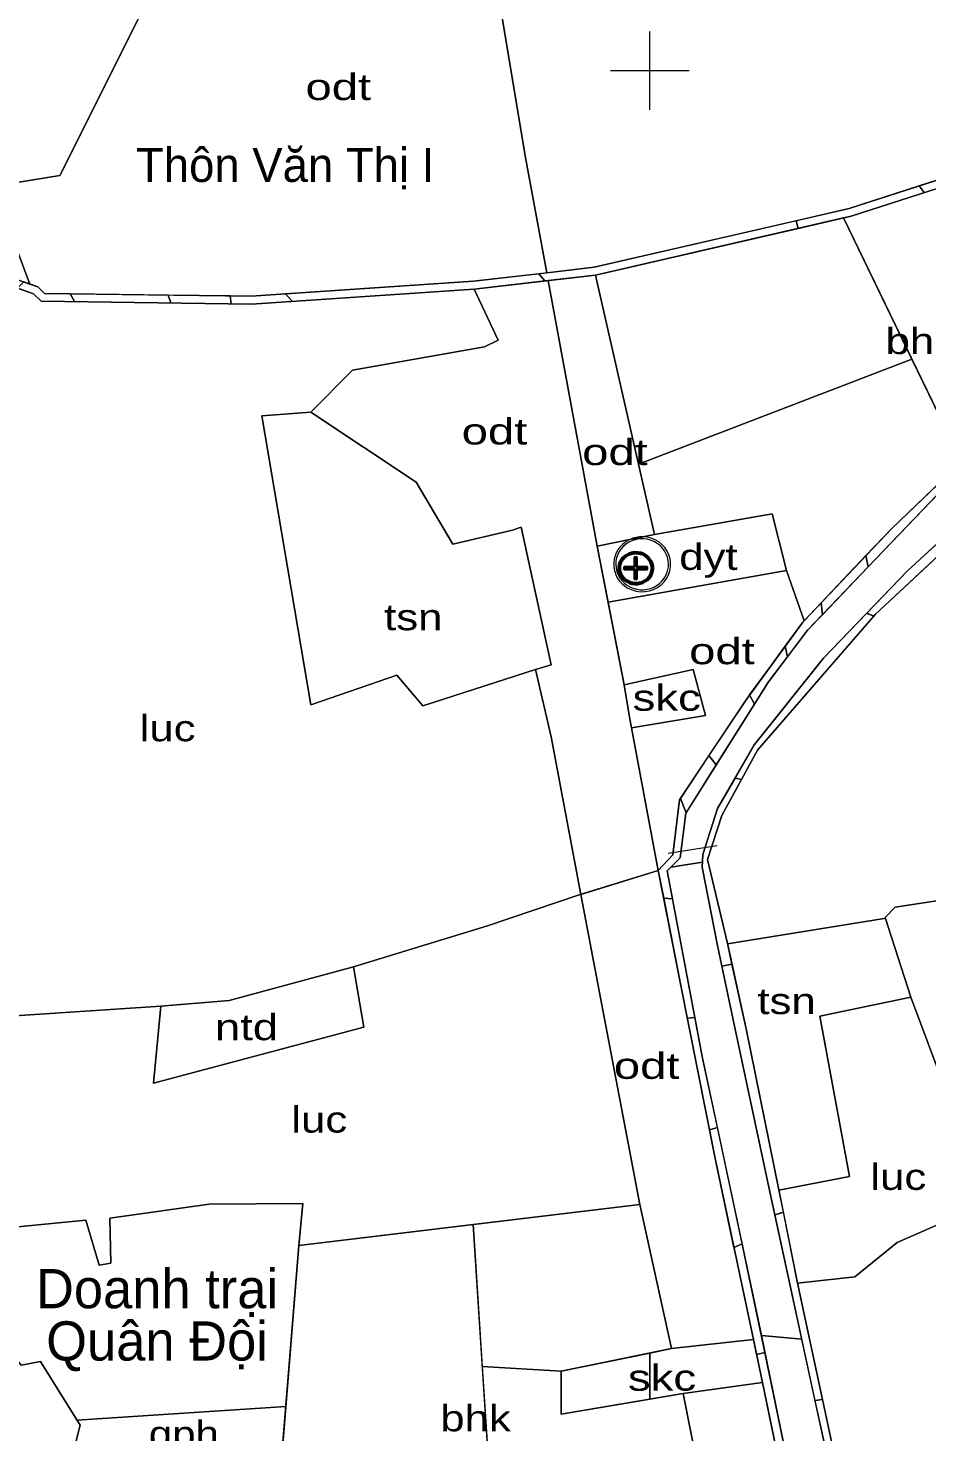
# Model space of a CAD drawing. Header units: metres. Extents: x 558415 to 562400, y 2247179 to 2251032.
# Drawn here: x 560262 to 560606, y 2248479 to 2249016 of the extents above; entities that cross this region are included whole.
import ezdxf
from ezdxf.enums import TextEntityAlignment as Align

# ---------------------------------------------------------------- set-up
doc = ezdxf.new("R2010")
doc.units = ezdxf.units.M
doc.header["$LTSCALE"] = 4
for name, color, linetype, lineweight in [('1', 7, 'Continuous', 13), ('17', 7, 'Continuous', 13), ('2', 7, 'Continuous', 13), ('20', 7, 'Continuous', 13), ('21', 7, 'Continuous', 13), ('23', 7, 'Continuous', 13), ('33', 7, 'Continuous', 13), ('45', 7, 'Continuous', 13), ('5', 7, 'Continuous', 13), ('63', 7, 'Continuous', 13), ('9', 7, 'Continuous', 13)]:
    doc.layers.add(name, color=color, linetype=linetype, lineweight=lineweight)
doc.layers.add('39', color=7, linetype='Continuous')
doc.layers.add('40', color=7, linetype='Continuous')

msp = doc.modelspace()

# ---------------------------------------------------------------- linework, layer by layer
at = {"layer": '1'}
for p, q in [((560556.64, 2248939.691), (560555.901, 2248942.6)), ((560280.106, 2248911.657), (560278.48, 2248914.679)), ((560363.241, 2248911.797), (560360.713, 2248914.633)), ((560551.744, 2248779.877), (560552.553, 2248775.83)), ((560538.097, 2248761.243), (560539.943, 2248757.778)), ((560522.807, 2248594.908), (560525.84, 2248595.875)), ((560540.777, 2248509.081), (560543.953, 2248509.86))]:
    msp.add_line(p, q, dxfattribs=at)
for points in [[(560657.919, 2248973.102), (560650.566, 2248971.23), (560602.972, 2248955.907), (560604.905, 2248953.378)], [(560604.905, 2248953.378), (560651.397, 2248968.346), (560658.559, 2248970.169)], [(560602.972, 2248955.907), (560576.156, 2248947.274), (560555.901, 2248942.6), (560556.64, 2248939.691)], [(560604.905, 2248953.378), (560604.165, 2248954.347), (560602.972, 2248955.907)], [(560556.64, 2248939.691), (560576.954, 2248944.379), (560604.905, 2248953.378)], [(560555.901, 2248942.6), (560478.783, 2248924.804), (560457.594, 2248922.355), (560459.868, 2248919.598)], [(560459.868, 2248919.598), (560479.294, 2248921.843), (560556.64, 2248939.691)], [(560278.48, 2248914.679), (560268.622, 2248914.811), (560266.06, 2248917.296), (560260.736, 2248919.186), (560258.289, 2248916.872)], [(560457.594, 2248922.355), (560432.586, 2248919.465), (560360.713, 2248914.633), (560363.241, 2248911.797), (560432.859, 2248916.477)], [(560432.859, 2248916.477), (560459.868, 2248919.598), (560457.594, 2248922.355)], [(560258.289, 2248916.872), (560264.44, 2248914.688), (560267.389, 2248911.827), (560280.106, 2248911.657)], [(560360.713, 2248914.633), (560347.647, 2248913.755), (560339.577, 2248913.863), (560340.012, 2248910.857)], [(560340.012, 2248910.857), (560347.728, 2248910.754), (560363.241, 2248911.797)], [(560552.553, 2248775.83), (560560.314, 2248786.007), (560565.99, 2248791.939), (560565.504, 2248796.5), (560578.272, 2248809.971), (560582.611, 2248814.549), (560583.478, 2248810.213), (560613.433, 2248841.516), (560613.126, 2248844.663), (560592.431, 2248824.91)], [(560592.431, 2248824.91), (560558.526, 2248789.138), (560551.744, 2248779.877)], [(560615.5, 2248824.383), (560598.462, 2248808.756), (560582.881, 2248792.516)], [(560585.661, 2248791.431), (560586.165, 2248792.013), (560617.282, 2248821.082), (560615.5, 2248824.383)], [(560522.596, 2248738.095), (560525.394, 2248734.594), (560539.943, 2248757.778), (560538.097, 2248761.243), (560545.691, 2248771.612), (560551.744, 2248779.877), (560558.526, 2248789.138)], [(560558.526, 2248789.138), (560536.782, 2248759.447), (560522.596, 2248738.095)], [(560527.568, 2248715.106), (560541.204, 2248740.145), (560585.661, 2248791.431), (560582.881, 2248792.516), (560566.361, 2248775.296)], [(560582.881, 2248792.516), (560583.091, 2248792.434), (560585.661, 2248791.431)], [(560539.943, 2248757.778), (560545.316, 2248766.34), (560552.553, 2248775.83), (560551.744, 2248779.877), (560551.91, 2248779.044), (560551.744, 2248779.877), (560538.097, 2248761.243)], [(560566.361, 2248775.296), (560540.049, 2248742.347), (560532.606, 2248729.502), (560535.089, 2248728.917), (560527.568, 2248715.106)], [(560532.606, 2248729.502), (560525.841, 2248717.827), (560520.315, 2248700.203)], [(560531.385, 2248658.359), (560529.779, 2248665.742), (560522.04, 2248698.294), (560527.568, 2248715.106), (560535.089, 2248728.917), (560532.606, 2248729.502)], [(560511.684, 2248721.67), (560511.353, 2248721.172), (560508.774, 2248700.067), (560503.225, 2248694.104)], [(560508.666, 2248683.315), (560506.636, 2248694.059), (560511.635, 2248698.911), (560513.74, 2248716.023), (560513.837, 2248716.177), (560511.684, 2248721.67)], [(560520.315, 2248700.203), (560520.052, 2248695.35), (560525.841, 2248665.466), (560527.492, 2248657.579), (560531.385, 2248658.359)], [(560503.225, 2248694.104), (560505.295, 2248683.526), (560508.666, 2248683.315)], [(560551.03, 2248563.414), (560549.311, 2248572.022), (560536.781, 2248633.548), (560531.385, 2248658.359), (560527.492, 2248657.579), (560532.683, 2248632.773)], [(560525.84, 2248595.875), (560520.054, 2248623.054), (560517.234, 2248637.977), (560514.313, 2248637.661), (560522.807, 2248594.908)], [(560532.683, 2248632.773), (560545.839, 2248571.218), (560547.743, 2248562.42), (560549.161, 2248562.849), (560551.03, 2248563.414)], [(560543.953, 2248509.86), (560536.367, 2248546.431), (560535.31, 2248551.395), (560532.153, 2248550.009), (560524.848, 2248584.636)], [(560524.848, 2248584.636), (560539.59, 2248514.759), (560540.777, 2248509.081)], [(560566.027, 2248491.781), (560556.313, 2248536.967), (560551.03, 2248563.414), (560547.743, 2248562.42), (560553.469, 2248535.97)], [(560553.469, 2248535.97), (560563.125, 2248491.449), (560566.027, 2248491.781)], [(560554.556, 2248458.942), (560552.155, 2248470.319), (560543.953, 2248509.86), (560540.777, 2248509.081), (560539.59, 2248514.759)], [(560539.59, 2248514.759), (560543.029, 2248498.303), (560551.046, 2248459.605)], [(560587.05, 2248392.338), (560575.846, 2248446.108), (560566.027, 2248491.781), (560563.125, 2248491.449)], [(560563.125, 2248491.449), (560566.1, 2248477.734), (560584.661, 2248391.494)]]:
    msp.add_lwpolyline(points, dxfattribs=at)
for points in [[(560316.944, 2248911.165), (560315.841, 2248914.18), (560278.48, 2248914.679), (560280.106, 2248911.657)], [(560340.012, 2248910.857), (560339.577, 2248913.863), (560315.841, 2248914.18), (560316.944, 2248911.165)], [(560592.431, 2248824.91), (560582.611, 2248814.549), (560583.478, 2248810.213), (560613.433, 2248841.516), (560613.126, 2248844.663)], [(560565.504, 2248796.501), (560565.99, 2248791.939), (560583.478, 2248810.213), (560582.611, 2248814.549), (560582.702, 2248814.092), (560582.611, 2248814.549)], [(560513.837, 2248716.177), (560525.394, 2248734.594), (560522.596, 2248738.095), (560511.684, 2248721.67)], [(560511.58, 2248651.414), (560514.313, 2248637.661), (560517.234, 2248637.977), (560508.666, 2248683.315), (560505.295, 2248683.526)], [(560524.848, 2248584.636), (560532.153, 2248550.009), (560535.31, 2248551.395), (560525.84, 2248595.875), (560522.807, 2248594.908)]]:
    msp.add_lwpolyline(points, close=True, dxfattribs=at)
at = {"layer": '17'}
for points in [[(559908.073, 2249003.04), (559919.866, 2248980.505), (559926.499, 2248966.554), (559969.618, 2248965.123), (560048.483, 2248958.327), (560158.304, 2248933.288), (560180.416, 2248927.923), (560208.424, 2248928.281), (560234.221, 2248925.419), (560264.44, 2248914.688), (560267.389, 2248911.827), (560347.728, 2248910.754), (560432.859, 2248916.477), (560479.294, 2248921.843), (560576.954, 2248944.379), (560651.397, 2248968.346), (560696.358, 2248979.792), (560714.416, 2248983.37), (560744.636, 2248926.494)], [(559911.048, 2249003.825), (559922.551, 2248981.845), (559928.424, 2248969.492), (559969.797, 2248968.119), (560048.947, 2248961.298), (560158.991, 2248936.208), (560180.756, 2248930.928), (560208.571, 2248931.283), (560234.897, 2248928.362), (560266.06, 2248917.296), (560268.622, 2248914.811), (560347.647, 2248913.755), (560432.586, 2248919.465), (560478.783, 2248924.804), (560576.156, 2248947.274), (560650.566, 2248971.23), (560695.696, 2248982.719), (560716.019, 2248986.746), (560747.185, 2248928.09)], [(560793.974, 2248935.292), (560778.542, 2248926.512), (560770.802, 2248924.008), (560635.18, 2248837.801), (560586.165, 2248792.013), (560541.204, 2248740.145), (560527.568, 2248715.106), (560522.04, 2248698.294), (560529.779, 2248665.742), (560536.781, 2248633.548), (560549.311, 2248572.022), (560556.313, 2248536.967), (560575.846, 2248446.108), (560591.221, 2248372.321)], [(560503.225, 2248694.104), (560508.774, 2248700.067), (560511.353, 2248721.172), (560536.782, 2248759.447), (560558.526, 2248789.138), (560592.431, 2248824.91), (560614.543, 2248846.015), (560702.255, 2248900.03), (560744.636, 2248926.494)], [(560503.225, 2248694.104), (560511.58, 2248651.414), (560524.848, 2248584.636), (560539.59, 2248514.759), (560543.029, 2248498.303), (560561.211, 2248410.539), (560566.862, 2248384.305), (560583.079, 2248292.726), (560599.292, 2248197.832)]]:
    msp.add_lwpolyline(points, dxfattribs=at)
at = {"layer": '2'}
for points in [[(560520.156, 2248697.262), (560520.315, 2248700.203), (560525.841, 2248717.827), (560540.049, 2248742.347), (560566.361, 2248775.296), (560598.462, 2248808.756), (560631.879, 2248839.406), (560658.191, 2248855.753), (560717.657, 2248894.066), (560761.132, 2248921.446), (560754.934, 2248929.589)], [(560754.934, 2248929.589), (560745.553, 2248923.673), (560615.307, 2248843.474), (560560.314, 2248786.007)], [(560560.314, 2248786.007), (560545.316, 2248766.34), (560513.74, 2248716.023), (560511.635, 2248698.911), (560508.044, 2248695.426), (560520.156, 2248697.262)], [(560558.048, 2248514.859), (560553.469, 2248535.97), (560545.839, 2248571.218), (560532.683, 2248632.773), (560525.841, 2248665.466), (560520.052, 2248695.35), (560520.156, 2248697.262), (560508.044, 2248695.426)], [(560508.044, 2248695.426), (560506.636, 2248694.059), (560520.054, 2248623.054), (560536.367, 2248546.431)], [(560536.367, 2248546.431), (560542.618, 2248516.296), (560558.048, 2248514.859)], [(560600.654, 2248310.975), (560597.938, 2248325.76), (560589.518, 2248368.926), (560566.1, 2248477.734), (560558.048, 2248514.859), (560542.618, 2248516.296), (560552.155, 2248470.319)]]:
    msp.add_lwpolyline(points, dxfattribs=at)
at = {"layer": '20'}
msp.add_line((560506.948, 2248700.799), (560525.68, 2248703.639), dxfattribs=at)
at = {"layer": '21'}
for points in [[(560456.36, 2248771.026), (560413.241, 2248757.075), (560403.291, 2248768.879), (560370.491, 2248757.432), (560351.696, 2248867.966), (560370.491, 2248869.397)], [(560370.491, 2248869.397), (560410.662, 2248842.568), (560424.667, 2248818.959), (560447.516, 2248824.325)], [(560447.516, 2248824.325), (560450.833, 2248825.398), (560462.258, 2248772.814), (560456.36, 2248771.026)]]:
    msp.add_lwpolyline(points, dxfattribs=at)
at = {"layer": '23'}
for points in [[(561554.922, 2249438.838), (561499.667, 2249403.336), (561443.095, 2249367.067), (561362.316, 2249315.218), (561281.537, 2249264.136), (561201.547, 2249214.586), (561048.673, 2249114.465), (561014.73, 2249094.032), (560985.26, 2249076.409), (560958.421, 2249059.296), (560927.109, 2249039.119), (560864.222, 2248998.509), (560745.553, 2248923.673), (560615.307, 2248843.474), (560560.314, 2248786.007), (560545.316, 2248766.34), (560513.74, 2248716.023), (560511.635, 2248698.911), (560506.636, 2248694.059), (560520.054, 2248623.054), (560536.367, 2248546.431), (560552.155, 2248470.319)], [(560566.1, 2248477.734), (560553.469, 2248535.97), (560545.839, 2248571.218), (560532.683, 2248632.773), (560525.841, 2248665.466), (560520.052, 2248695.35), (560520.315, 2248700.203), (560525.841, 2248717.827), (560540.049, 2248742.347), (560566.361, 2248775.296), (560598.462, 2248808.756), (560631.879, 2248839.406), (560658.191, 2248855.753), (560717.657, 2248894.066), (560771.597, 2248928.037), (560780.28, 2248929.569), (560848.956, 2248973.245), (560984.728, 2249060.597), (561012.093, 2249077.455), (561029.936, 2249092.427), (561098.924, 2249138.754), (561221.277, 2249219.466), (561325.737, 2249286.897), (561354.963, 2249305.485)]]:
    msp.add_lwpolyline(points, dxfattribs=at)
at = {"layer": '45'}
for p, q in [((560479.883, 2248818.119), (560492.371, 2248820.69)), ((560496.162, 2248566.413), (560473.68, 2248685.012)), ((560556.313, 2248536.967), (560556.457, 2248536.299))]:
    msp.add_line(p, q, dxfattribs=at)
for points in [[(560263.067, 2248918.359), (560266.06, 2248917.296), (560268.622, 2248914.811), (560347.647, 2248913.755), (560432.586, 2248919.465), (560460.575, 2248922.7), (560452.364, 2248967.413), (560443.275, 2249021.874), (560439.588, 2249043.968), (560424.293, 2249131.987)], [(560263.067, 2248918.359), (560255.018, 2248939.862), (560257.229, 2248957.032), (560274.55, 2248959.894), (560325.04, 2249061.128), (560330.2, 2249043.599), (560358.577, 2249042.884), (560362.262, 2249080.087), (560347.152, 2249081.16), (560345.31, 2249099.046), (560357.84, 2249102.623), (560353.945, 2249125.219), (560241.739, 2249095.536), (560233.208, 2249085.007)], [(560353.945, 2249125.219), (560357.84, 2249102.623), (560345.31, 2249099.046), (560347.152, 2249081.16), (560362.262, 2249080.087), (560358.577, 2249042.884), (560330.2, 2249043.599), (560325.04, 2249061.128), (560274.55, 2248959.894), (560257.229, 2248957.032), (560255.018, 2248939.862), (560263.067, 2248918.359)], [(560460.575, 2248922.7), (560478.783, 2248924.804), (560576.156, 2248947.274), (560650.566, 2248971.23), (560651.016, 2248971.345), (560636.713, 2249083.799), (560443.275, 2249021.874)], [(560443.275, 2249021.874), (560452.364, 2248967.413), (560460.575, 2248922.7)], [(560744.636, 2248926.494), (560714.416, 2248983.37), (560696.358, 2248979.792), (560651.397, 2248968.346), (560576.954, 2248944.379), (560574.044, 2248943.707), (560619.752, 2248849.223)], [(560158.991, 2248936.208), (560180.756, 2248930.928), (560208.571, 2248931.283), (560234.897, 2248928.362), (560263.067, 2248918.359)], [(560432.859, 2248916.477), (560347.728, 2248910.754), (560267.389, 2248911.827), (560264.44, 2248914.688), (560234.221, 2248925.419), (560208.424, 2248928.281), (560207.521, 2248883.252)], [(560773.829, 2248924.987), (560770.802, 2248924.008), (560635.18, 2248837.801), (560586.165, 2248792.013), (560541.204, 2248740.145), (560527.568, 2248715.106), (560522.04, 2248698.294), (560529.696, 2248666.093)], [(560503.226, 2248694.104), (560492.168, 2248752.773), (560490.203, 2248765.174), (560479.883, 2248818.119), (560461.117, 2248919.742), (560432.859, 2248916.477)], [(560497.329, 2248821.711), (560501.734, 2248822.618), (560479.294, 2248921.843), (560461.117, 2248919.742), (560479.883, 2248818.119)], [(560432.859, 2248916.477), (560441.988, 2248896.941), (560436.828, 2248894.437)], [(560436.828, 2248894.437), (560441.988, 2248896.941), (560432.859, 2248916.477)], [(560456.36, 2248771.026), (560413.241, 2248757.075), (560403.291, 2248768.879), (560370.491, 2248757.432), (560351.696, 2248867.966), (560370.491, 2248869.397), (560386.339, 2248885.494), (560436.828, 2248894.437)], [(560436.828, 2248894.437), (560386.339, 2248885.494), (560370.491, 2248869.397), (560410.662, 2248842.568)], [(560447.516, 2248824.325), (560424.667, 2248818.959), (560410.662, 2248842.568), (560370.491, 2248869.397), (560351.696, 2248867.966), (560370.491, 2248757.432)], [(560410.662, 2248842.568), (560424.667, 2248818.959), (560447.516, 2248824.325), (560450.833, 2248825.398)], [(560492.371, 2248820.69), (560479.883, 2248818.119), (560484.054, 2248796.722), (560552.224, 2248808.906), (560546.696, 2248830.488), (560501.734, 2248822.618), (560497.329, 2248821.711)], [(560462.258, 2248772.814), (560450.833, 2248825.398), (560447.516, 2248824.325)], [(560450.833, 2248825.398), (560462.258, 2248772.814), (560456.36, 2248771.026)], [(560503.226, 2248694.105), (560508.774, 2248700.067), (560511.353, 2248721.172), (560536.782, 2248759.447), (560558.526, 2248789.138), (560559.023, 2248789.662), (560552.224, 2248808.906), (560484.054, 2248796.722), (560490.203, 2248765.174)], [(560370.491, 2248757.432), (560403.291, 2248768.879), (560413.241, 2248757.075), (560456.36, 2248771.026), (560462.258, 2248772.814)], [(560456.36, 2248771.026), (560462.257, 2248745.27), (560473.68, 2248685.012), (560503.225, 2248694.104)], [(560473.68, 2248685.012), (560462.257, 2248745.27), (560456.36, 2248771.026)], [(560490.203, 2248765.174), (560516.599, 2248770.989), (560521.267, 2248753.341), (560492.945, 2248748.652), (560503.226, 2248694.105)], [(560173.754, 2248708.773), (560210.976, 2248635.441), (560313.061, 2248642.237), (560339.227, 2248644.383), (560386.768, 2248657.26), (560437.994, 2248672.999), (560473.005, 2248684.804), (560473.68, 2248685.012)], [(560539.59, 2248514.759), (560524.848, 2248584.636), (560511.58, 2248651.414), (560503.225, 2248694.104), (560473.68, 2248685.012), (560496.162, 2248566.413)], [(560633.828, 2248686.26), (560593.78, 2248680.06), (560589.962, 2248676.2), (560599.801, 2248645.715), (560613.437, 2248609.228)], [(560589.962, 2248676.2), (560593.78, 2248680.06), (560633.828, 2248686.26)], [(560473.68, 2248685.012), (560473.005, 2248684.804), (560437.994, 2248672.999), (560386.768, 2248657.26)], [(560536.781, 2248633.548), (560549.311, 2248572.022), (560549.337, 2248571.893), (560576.326, 2248577.098), (560565.024, 2248638.387), (560599.801, 2248645.715), (560589.962, 2248676.2), (560589.594, 2248675.828), (560529.696, 2248666.093)], [(560529.696, 2248666.093), (560589.594, 2248675.828), (560589.962, 2248676.2)], [(560529.696, 2248666.093), (560529.779, 2248665.742), (560536.781, 2248633.548)], [(560386.768, 2248657.26), (560390.657, 2248634.262), (560310.313, 2248612.798), (560313.061, 2248642.237), (560210.976, 2248635.441)], [(560310.313, 2248612.798), (560390.657, 2248634.262), (560386.768, 2248657.26)], [(560386.768, 2248657.26), (560339.227, 2248644.383), (560313.061, 2248642.237), (560310.313, 2248612.798)], [(560556.457, 2248536.299), (560578.292, 2248538.704), (560594.508, 2248551.82), (560627.441, 2248566.303), (560613.437, 2248609.228), (560599.801, 2248645.715), (560565.024, 2248638.387), (560576.326, 2248577.098), (560549.337, 2248571.893), (560556.313, 2248536.967)], [(560236.137, 2248555.761), (560284.417, 2248560.411), (560289.577, 2248543.24), (560294, 2248543.956), (560293.631, 2248561.127), (560331.592, 2248566.493), (560367.342, 2248566.851), (560365.867, 2248550.753), (560496.162, 2248566.413)], [(560365.867, 2248550.753), (560367.342, 2248566.851), (560331.592, 2248566.493), (560293.631, 2248561.127)], [(560496.162, 2248566.413), (560508.323, 2248511.324), (560539.59, 2248514.759)], [(560627.441, 2248566.303), (560594.508, 2248551.82), (560578.292, 2248538.704), (560556.457, 2248536.299), (560556.313, 2248536.967)], [(560293.631, 2248561.127), (560294, 2248543.956), (560289.577, 2248543.24), (560284.417, 2248560.411), (560236.137, 2248555.761), (560252.353, 2248514.264), (560259.724, 2248504.963)], [(560270.409, 2248454.753), (560277.043, 2248443.544), (560281.165, 2248435.723), (560281.165, 2248431.73), (560282.947, 2248432.342), (560299.166, 2248437.913), (560280.363, 2248474.556), (560282.206, 2248482.068), (560267.095, 2248506.394), (560259.724, 2248504.963), (560252.353, 2248514.264), (560236.137, 2248555.761)], [(560259.724, 2248504.963), (560267.095, 2248506.394), (560281.034, 2248483.955), (560360.884, 2248489.161), (560365.867, 2248550.753)], [(560556.313, 2248536.967), (560575.846, 2248446.108), (560591.221, 2248372.321), (560710.379, 2248367.075)], [(560599.292, 2248197.832), (560583.079, 2248292.726), (560566.862, 2248384.305), (560561.211, 2248410.539), (560543.029, 2248498.303), (560512.746, 2248494.154), (560533.017, 2248391.848), (560534.491, 2248387.555), (560534.746, 2248386.117), (560560.369, 2248241.577)], [(560282.74, 2248404.427), (560274.841, 2248373.521), (560284.792, 2248363.505), (560284.792, 2248361.284), (560340.943, 2248363.397), (560317.225, 2248365.294), (560319.437, 2248399.994), (560319.543, 2248402.154), (560319.805, 2248407.506), (560358.503, 2248405.717), (560358.503, 2248411.372), (560358.503, 2248459.734), (560358.825, 2248463.716), (560360.884, 2248489.161), (560281.034, 2248483.955), (560282.206, 2248482.068), (560280.363, 2248474.556), (560299.166, 2248437.913), (560282.947, 2248432.342)]]:
    msp.add_lwpolyline(points, dxfattribs=at)
for points in [[(560495.643, 2248849.553), (560600.16, 2248889.723), (560574.044, 2248943.707), (560479.294, 2248921.843)], [(560559.023, 2248789.662), (560592.431, 2248824.91), (560614.543, 2248846.015), (560619.752, 2248849.223), (560600.16, 2248889.723), (560495.643, 2248849.553), (560501.734, 2248822.618), (560546.696, 2248830.488), (560552.224, 2248808.906)], [(560492.168, 2248752.773), (560492.945, 2248748.652), (560521.267, 2248753.341), (560516.599, 2248770.989), (560490.203, 2248765.174)], [(560435.971, 2248504.401), (560466.121, 2248502.662), (560500, 2248509.616), (560508.323, 2248511.324), (560496.162, 2248566.413), (560432.452, 2248558.756)], [(560358.825, 2248463.716), (560372.877, 2248458.662), (560400.15, 2248455.442), (560438.821, 2248460.39), (560432.452, 2248558.756), (560365.867, 2248550.753)], [(560500, 2248491.981), (560512.746, 2248494.154), (560543.029, 2248498.303), (560539.59, 2248514.759), (560508.323, 2248511.324), (560500, 2248509.616)], [(560466.121, 2248486.206), (560500, 2248491.981), (560500, 2248509.616), (560466.121, 2248502.662)], [(560517.443, 2248470.449), (560512.746, 2248494.154), (560500, 2248491.981), (560466.121, 2248486.206), (560466.121, 2248502.662), (560435.971, 2248504.401), (560438.821, 2248460.39)]]:
    msp.add_lwpolyline(points, close=True, dxfattribs=at)
for major_axis, start_param, end_param in [((10.876, 0), 2.016244, 2.2137705), ((10.876, 0), 2.016244, 2.2137705), ((10.078, 0), 6.2831853, 8.4934079), ((10.876, 0), 1.5458243, 2.016244), ((10.876, 0), 1.5458243, 2.0162348), ((10.876, 0), 5.4449605, 7.8290084), ((10.876, 0), 5.4449605, 7.8290084), ((10.876, 0), 2.2137705, 4.1887574), ((10.876, 0), 2.2137705, 4.1887574), ((10.078, 0), 2.2102225, 5.4485084), ((10.078, 0), 5.4485084, 6.2831853), ((10.876, 0), 4.1887902, 5.4449605), ((10.876, 0), 4.1887902, 5.4449605)]:
    msp.add_ellipse((560497.057, 2248811.22), major_axis=major_axis, ratio=0.964869, start_param=start_param, end_param=end_param, dxfattribs=at)
at = {"layer": '5'}
for p, q in [((560589.962, 2248676.2), (560589.594, 2248675.828)), ((560539.59, 2248514.759), (560508.323, 2248511.324)), ((560512.746, 2248494.154), (560533.017, 2248391.848))]:
    msp.add_line(p, q, dxfattribs=at)
for points in [[(560424.293, 2249131.987), (560439.588, 2249043.968), (560452.364, 2248967.413), (560460.575, 2248922.7)], [(560263.067, 2248918.359), (560255.018, 2248939.862), (560257.229, 2248957.032), (560274.55, 2248959.894), (560325.04, 2249061.128), (560330.2, 2249043.599), (560358.577, 2249042.884), (560362.262, 2249080.087), (560347.152, 2249081.16), (560345.31, 2249099.046), (560357.84, 2249102.623), (560353.945, 2249125.219)], [(560503.225, 2248694.104), (560473.005, 2248684.804), (560437.994, 2248672.999), (560386.768, 2248657.26), (560339.227, 2248644.383), (560313.061, 2248642.237), (560210.976, 2248635.441), (560173.754, 2248708.773), (560146.851, 2248763.146), (560105.575, 2248840.413), (560059.877, 2248901.582), (560041.082, 2248928.411), (560048.771, 2248958.261)], [(560461.117, 2248919.742), (560479.883, 2248818.119), (560490.203, 2248765.174), (560492.168, 2248752.773), (560503.226, 2248694.104)], [(560479.294, 2248921.843), (560501.734, 2248822.618), (560546.696, 2248830.488), (560552.224, 2248808.906), (560559.023, 2248789.662)], [(560479.883, 2248818.119), (560501.734, 2248822.618), (560479.294, 2248921.843)], [(560436.828, 2248894.437), (560441.988, 2248896.941), (560432.859, 2248916.477)], [(560436.828, 2248894.437), (560441.988, 2248896.941), (560432.859, 2248916.477)], [(560370.491, 2248869.397), (560386.339, 2248885.494), (560436.828, 2248894.437)], [(560370.491, 2248869.397), (560386.339, 2248885.494), (560436.828, 2248894.437)], [(560456.36, 2248771.026), (560413.241, 2248757.075), (560403.291, 2248768.879), (560370.491, 2248757.432), (560351.696, 2248867.966), (560370.491, 2248869.397)], [(560447.516, 2248824.325), (560424.667, 2248818.959), (560410.662, 2248842.568), (560370.491, 2248869.397)], [(560456.36, 2248771.026), (560462.258, 2248772.814), (560450.833, 2248825.398), (560447.516, 2248824.325)], [(560559.023, 2248789.662), (560552.224, 2248808.906), (560484.054, 2248796.722)], [(560473.68, 2248685.012), (560462.257, 2248745.27), (560456.36, 2248771.026)], [(560473.68, 2248685.012), (560462.257, 2248745.27), (560456.36, 2248771.026)], [(560490.203, 2248765.174), (560516.599, 2248770.989), (560521.267, 2248753.341), (560492.945, 2248748.652)], [(560633.828, 2248686.26), (560593.78, 2248680.06), (560589.962, 2248676.2)], [(560633.828, 2248686.26), (560689.109, 2248650.726), (560693.04, 2248644.525), (560711.222, 2248644.287), (560712.204, 2248620.678), (560636.286, 2248615.192), (560613.437, 2248609.228), (560599.801, 2248645.715)], [(560236.137, 2248555.761), (560284.417, 2248560.411), (560289.577, 2248543.24), (560294, 2248543.956), (560293.631, 2248561.127), (560331.592, 2248566.493), (560367.342, 2248566.851), (560365.867, 2248550.753), (560496.162, 2248566.413), (560473.68, 2248685.012)], [(560508.323, 2248511.324), (560496.162, 2248566.413), (560473.68, 2248685.012)], [(560589.962, 2248676.2), (560589.594, 2248675.828), (560529.696, 2248666.093)], [(560589.962, 2248676.2), (560599.801, 2248645.715), (560613.437, 2248609.228), (560627.441, 2248566.303), (560664.294, 2248459.706), (560781.857, 2248508.713)], [(560386.768, 2248657.26), (560390.657, 2248634.262), (560310.313, 2248612.798), (560313.061, 2248642.237)], [(560386.768, 2248657.26), (560390.657, 2248634.262), (560310.313, 2248612.798), (560313.061, 2248642.237)], [(560549.337, 2248571.893), (560576.326, 2248577.098), (560565.024, 2248638.387), (560599.801, 2248645.715), (560613.437, 2248609.228), (560627.441, 2248566.303)], [(560549.337, 2248571.893), (560576.326, 2248577.098), (560565.024, 2248638.387)], [(560210.976, 2248635.441), (560198.179, 2248633.07), (560236.137, 2248555.761), (560252.353, 2248514.264), (560259.724, 2248504.963), (560267.095, 2248506.394), (560282.206, 2248482.068), (560280.363, 2248474.556), (560299.166, 2248437.913), (560282.947, 2248432.342)], [(560556.457, 2248536.299), (560578.292, 2248538.704), (560594.508, 2248551.82), (560627.441, 2248566.303), (560613.437, 2248609.228)], [(560287.507, 2248310.502), (560302.114, 2248335.96), (560344.498, 2248336.675), (560348.552, 2248362.789), (560317.225, 2248365.294), (560319.437, 2248399.994), (560319.543, 2248402.154), (560319.805, 2248407.506), (560358.503, 2248405.717), (560358.503, 2248459.734), (560365.867, 2248550.753), (560367.342, 2248566.851), (560331.592, 2248566.493), (560293.631, 2248561.127), (560294, 2248543.956), (560289.577, 2248543.24), (560284.417, 2248560.411), (560236.137, 2248555.761)], [(560365.867, 2248550.753), (560367.342, 2248566.851), (560331.592, 2248566.493), (560293.631, 2248561.127), (560294, 2248543.956), (560289.577, 2248543.24), (560284.417, 2248560.411), (560236.137, 2248555.761)], [(560299.166, 2248437.913), (560280.363, 2248474.556), (560282.206, 2248482.068), (560267.095, 2248506.394), (560259.724, 2248504.963), (560252.353, 2248514.264), (560236.137, 2248555.761), (560284.417, 2248560.411), (560289.577, 2248543.24), (560294, 2248543.956), (560293.631, 2248561.127), (560331.592, 2248566.493), (560367.342, 2248566.851), (560365.867, 2248550.753), (560358.503, 2248459.734), (560358.503, 2248405.717), (560319.805, 2248407.506), (560319.543, 2248402.154), (560319.437, 2248399.994), (560317.225, 2248365.294), (560348.552, 2248362.789), (560344.498, 2248336.675), (560302.114, 2248335.96), (560287.507, 2248310.502)], [(560496.162, 2248566.413), (560365.867, 2248550.753), (560358.503, 2248459.734), (560358.503, 2248405.717), (560319.805, 2248407.506), (560319.543, 2248402.154), (560319.437, 2248399.994)], [(560534.746, 2248386.117), (560534.491, 2248387.555), (560533.017, 2248391.848), (560512.746, 2248494.154), (560466.121, 2248486.206), (560466.121, 2248502.662), (560508.323, 2248511.324), (560496.162, 2248566.413)], [(560287.507, 2248310.502), (560302.114, 2248335.96), (560344.498, 2248336.675), (560348.552, 2248362.789), (560317.225, 2248365.294), (560319.437, 2248399.994), (560319.543, 2248402.154), (560319.805, 2248407.506), (560358.503, 2248405.717), (560358.503, 2248459.734), (560365.867, 2248550.753)], [(560508.323, 2248511.324), (560466.121, 2248502.662), (560466.121, 2248486.206), (560512.746, 2248494.154), (560543.029, 2248498.303)]]:
    msp.add_lwpolyline(points, dxfattribs=at)
for points in [[(560370.491, 2248869.397), (560410.662, 2248842.568), (560424.667, 2248818.959), (560447.516, 2248824.325), (560450.833, 2248825.398), (560462.258, 2248772.814), (560456.36, 2248771.026), (560413.241, 2248757.075), (560403.291, 2248768.879), (560370.491, 2248757.432), (560351.696, 2248867.966)], [(560501.734, 2248822.618), (560546.696, 2248830.488), (560552.224, 2248808.906), (560484.054, 2248796.722), (560479.883, 2248818.119)], [(560490.203, 2248765.174), (560516.599, 2248770.989), (560521.267, 2248753.341), (560492.945, 2248748.652), (560492.168, 2248752.773)]]:
    msp.add_lwpolyline(points, close=True, dxfattribs=at)
at = {"layer": '63'}
for p, q in [((560500, 2248985), (560500, 2249015)), ((560485, 2249000), (560515, 2249000))]:
    msp.add_line(p, q, dxfattribs=at)
at = {"layer": '9', "lineweight": 35}
for p, q in [((560490.666, 2248814.613), (560490.976, 2248814.267)), ((560490.976, 2248814.267), (560490.666, 2248814.613)), ((560498.783, 2248805.554), (560499.091, 2248805.208)), ((560499.091, 2248805.208), (560498.783, 2248805.554))]:
    msp.add_line(p, q, dxfattribs=at)
msp.add_lwpolyline([(560494.167, 2248810.18), (560490.181, 2248810.18), (560490.181, 2248809.367), (560494.167, 2248809.367), (560494.167, 2248805.712), (560495.052, 2248805.712), (560495.052, 2248809.367), (560499.038, 2248809.367), (560499.038, 2248810.18), (560495.052, 2248810.18), (560495.052, 2248813.835), (560494.167, 2248813.835)], close=True, dxfattribs=at)
for major_axis, start_param, end_param in [((6.642, 0), 5.4449605, 8.4969558), ((6.155, 0), 6.2831853, 8.4934079), ((6.642, 0), 2.2137705, 4.1887574), ((6.155, 0), 2.2102225, 5.4485084), ((6.155, 0), 5.4485084, 6.2831853), ((6.642, 0), 4.1887902, 5.4449605)]:
    msp.add_ellipse((560494.65, 2248809.737), major_axis=major_axis, ratio=0.917158, start_param=start_param, end_param=end_param, dxfattribs=at)

# ---------------------------------------------------------------- texts
at = {"layer": '33'}
for s, width, p in [('odt', 1.35, (560380.932, 2248988.76)), ('bhk', 1.25, (560603.568, 2248891.61)), ('odt', 1.35, (560440.632, 2248857.043)), ('odt', 1.35, (560486.682, 2248849.164)), ('dyt', 1.25, (560522.393, 2248809.075)), ('tsn', 1.25, (560409.592, 2248786.017)), ('odt', 1.35, (560527.573, 2248773.021)), ('skc', 1.3, (560506.451, 2248755.218)), ('luc', 1.25, (560315.682, 2248743.559)), ('tsn', 1.25, (560552.27, 2248639.222)), ('ntd', 1.3, (560345.846, 2248629.25)), ('odt', 1.35, (560498.794, 2248614.454)), ('luc', 1.25, (560373.65, 2248593.908)), ('luc', 1.25, (560594.97, 2248571.997)), ('skc', 1.3, (560504.664, 2248495.193)), ('bhk', 1.25, (560433.387, 2248479.684)), ('qph', 1.2, (560321.894, 2248473.661))]:
    msp.add_text(s, height=10, dxfattribs=dict(at, width=width)).set_placement(p, align=Align.CENTER)
at = {"layer": '39'}
msp.add_text('Thôn Văn Thị I', height=13, dxfattribs=at).set_placement((560303.598, 2248957.442))
at = {"layer": '40'}
for s, p in [('Doanh trại', (560311.647, 2248526.731)), ('Quân Đội', (560311.647, 2248506.731))]:
    msp.add_text(s, height=15, dxfattribs=at).set_placement(p, align=Align.CENTER)

doc.saveas('drawing.dxf')
